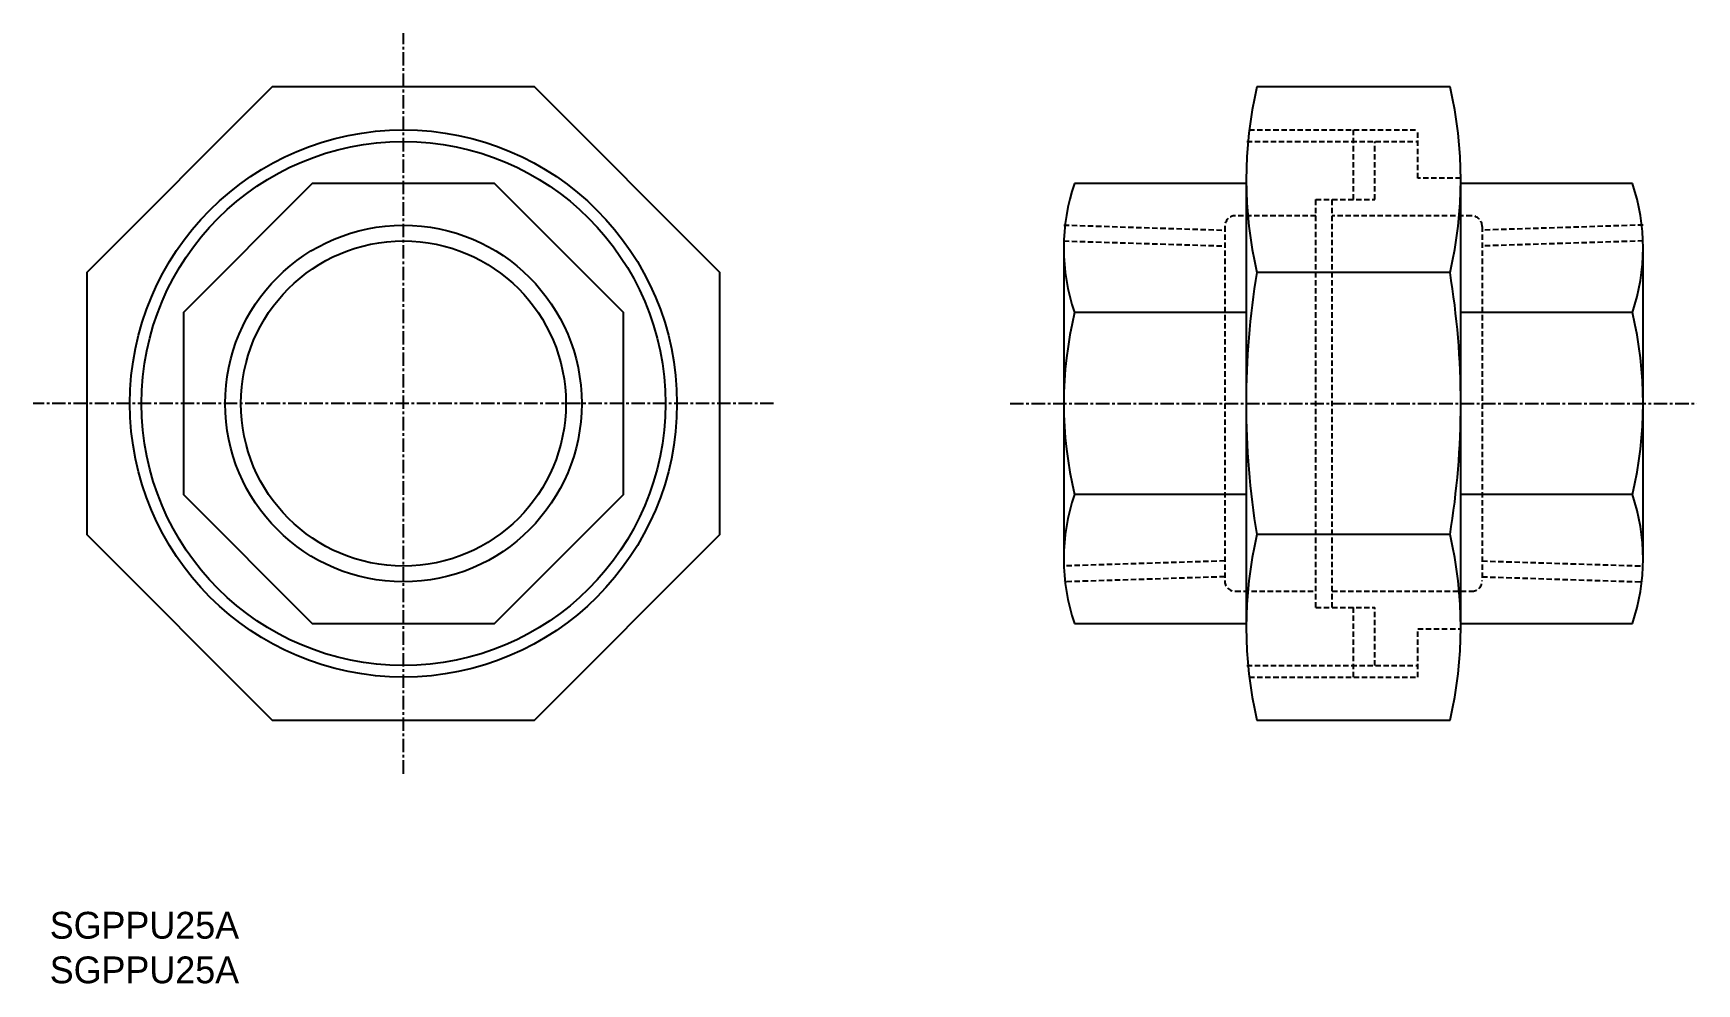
# Model space of a CAD drawing. Extents: x 17 to 172, y 12 to 101.
import ezdxf

# ---------------------------------------------------------------- set-up
doc = ezdxf.new("R2010")
doc.units = 0
doc.linetypes.add('CENTER', pattern=[2, 1.25, -0.25, 0.25, -0.25])
doc.linetypes.add('DASHED', pattern=[0.75, 0.5, -0.25])
doc.layers.get('0').update_dxf_attribs({"linetype": 'CONTINUOUS'})
doc.layers.add('CENTER', color=1, linetype='CENTER')

msp = doc.modelspace()

# ---------------------------------------------------------------- linework, layer by layer
at = {"color": 7, "linetype": 'CONTINUOUS'}
for p, q in [((148.96, 95.61), (130.96, 95.61)), ((129.96, 86.97), (129.96, 45.25)), ((149.96, 45.25), (149.96, 86.97)), ((129.96, 86.61), (113.96, 86.61)), ((165.96, 86.61), (149.96, 86.61)), ((112.96, 80.61), (112.96, 51.62)), ((166.96, 51.62), (166.96, 80.61)), ((148.96, 78.33), (130.96, 78.33)), ((129.96, 74.6), (113.96, 74.6)), ((165.96, 74.6), (149.96, 74.6)), ((129.96, 57.62), (113.96, 57.62)), ((165.96, 57.62), (149.96, 57.62)), ((148.96, 53.89), (130.96, 53.89)), ((113.96, 45.61), (129.96, 45.61)), ((149.96, 45.61), (165.96, 45.61)), ((130.96, 36.61), (148.96, 36.61))]:
    msp.add_line(p, q, dxfattribs=at)
at = {"color": 3, "linetype": 'DASHED'}
for p, q in [((130.24, 91.61), (145.96, 91.61)), ((139.96, 85.11), (139.96, 91.61)), ((145.96, 87.11), (145.96, 91.61)), ((130.01, 90.53), (145.96, 90.53)), ((141.96, 85.11), (141.96, 90.53)), ((149.96, 87.11), (145.96, 87.11)), ((136.46, 85.11), (141.96, 85.11)), ((136.46, 47.11), (136.46, 85.11)), ((137.96, 47.11), (137.96, 85.11)), ((112.96, 82.74), (127.96, 82.27)), ((127.96, 82.61), (127.96, 49.61)), ((136.46, 83.61), (128.96, 83.61)), ((150.96, 83.61), (137.96, 83.61)), ((166.96, 82.74), (151.96, 82.27)), ((151.96, 82.61), (151.96, 49.61)), ((112.96, 81.26), (127.96, 80.79)), ((166.96, 81.26), (151.96, 80.79)), ((127.96, 51.44), (112.96, 50.97)), ((151.96, 51.44), (166.96, 50.97)), ((127.96, 49.96), (112.96, 49.49)), ((151.96, 49.96), (166.96, 49.49)), ((128.96, 48.61), (136.46, 48.61)), ((137.96, 48.61), (150.96, 48.61)), ((136.46, 47.11), (141.96, 47.11)), ((139.96, 40.61), (139.96, 47.11)), ((141.96, 41.7), (141.96, 47.11)), ((145.96, 45.11), (149.96, 45.11)), ((145.96, 40.61), (145.96, 45.11)), ((130.01, 41.7), (145.96, 41.7)), ((130.24, 40.61), (145.96, 40.61))]:
    msp.add_line(p, q, dxfattribs=at)
at = {"color": 7, "linetype": 'CONTINUOUS'}
for points in [[(63.62, 36.61), (80.9, 53.89), (80.9, 78.33), (63.62, 95.61), (39.18, 95.61), (21.9, 78.33), (21.9, 53.89), (39.18, 36.61)], [(59.89, 45.61), (71.9, 57.62), (71.9, 74.6), (59.89, 86.61), (42.9, 86.61), (30.9, 74.6), (30.9, 57.62), (42.9, 45.61)]]:
    msp.add_lwpolyline(points, close=True, dxfattribs=at)
for radius in [25.5, 15.15]:
    msp.add_circle((51.4, 66.11), radius, dxfattribs=at)
at = {"color": 3, "linetype": 'CONTINUOUS'}
for radius in [24.42, 16.62]:
    msp.add_circle((51.4, 66.11), radius, dxfattribs=at)
at = {"color": 7, "linetype": 'CONTINUOUS'}
for centre, radius, start, end in [((167.79, 86.97), 37.83, 166.7964, 193.2036), ((112.13, 86.97), 37.83, 346.7964, 13.2036), ((131.48, 80.61), 18.53, 161.0887, 198.9113), ((148.43, 80.61), 18.53, 341.0887, 18.9113), ((205.11, 66.11), 75.16, 170.6429, 189.3571), ((74.8, 66.11), 75.16, 350.6429, 9.3571), ((149.51, 66.11), 36.55, 166.5668, 193.4332), ((130.41, 66.11), 36.55, 346.5668, 13.4332), ((131.48, 51.62), 18.53, 161.0887, 198.9113), ((148.43, 51.62), 18.53, 341.0887, 18.9113), ((167.79, 45.25), 37.83, 166.7964, 193.2036), ((112.13, 45.25), 37.83, 346.7964, 13.2036)]:
    msp.add_arc(centre, radius, start, end, dxfattribs=at)
at = {"color": 3, "linetype": 'DASHED'}
for centre, start, end in [((128.96, 82.61), 90, 180), ((150.96, 82.61), 0, 90), ((128.96, 49.61), 180, 270), ((150.96, 49.61), 270, 0)]:
    msp.add_arc(centre, 1, start, end, dxfattribs=at)
at = {"layer": 'CENTER', "color": 1, "linetype": 'CENTER'}
for p, q in [((51.4, 31.61), (51.4, 100.61)), ((85.9, 66.11), (16.9, 66.11)), ((107.96, 66.11), (171.96, 66.11))]:
    msp.add_line(p, q, dxfattribs=at)

# ---------------------------------------------------------------- texts
at = {"linetype": 'DASHED'}
for p in [(18.43, 16.24), (18.43, 12.08)]:
    msp.add_text('SGPPU25A', height=2.5, dxfattribs=at).set_placement(p)

doc.saveas('drawing.dxf')
